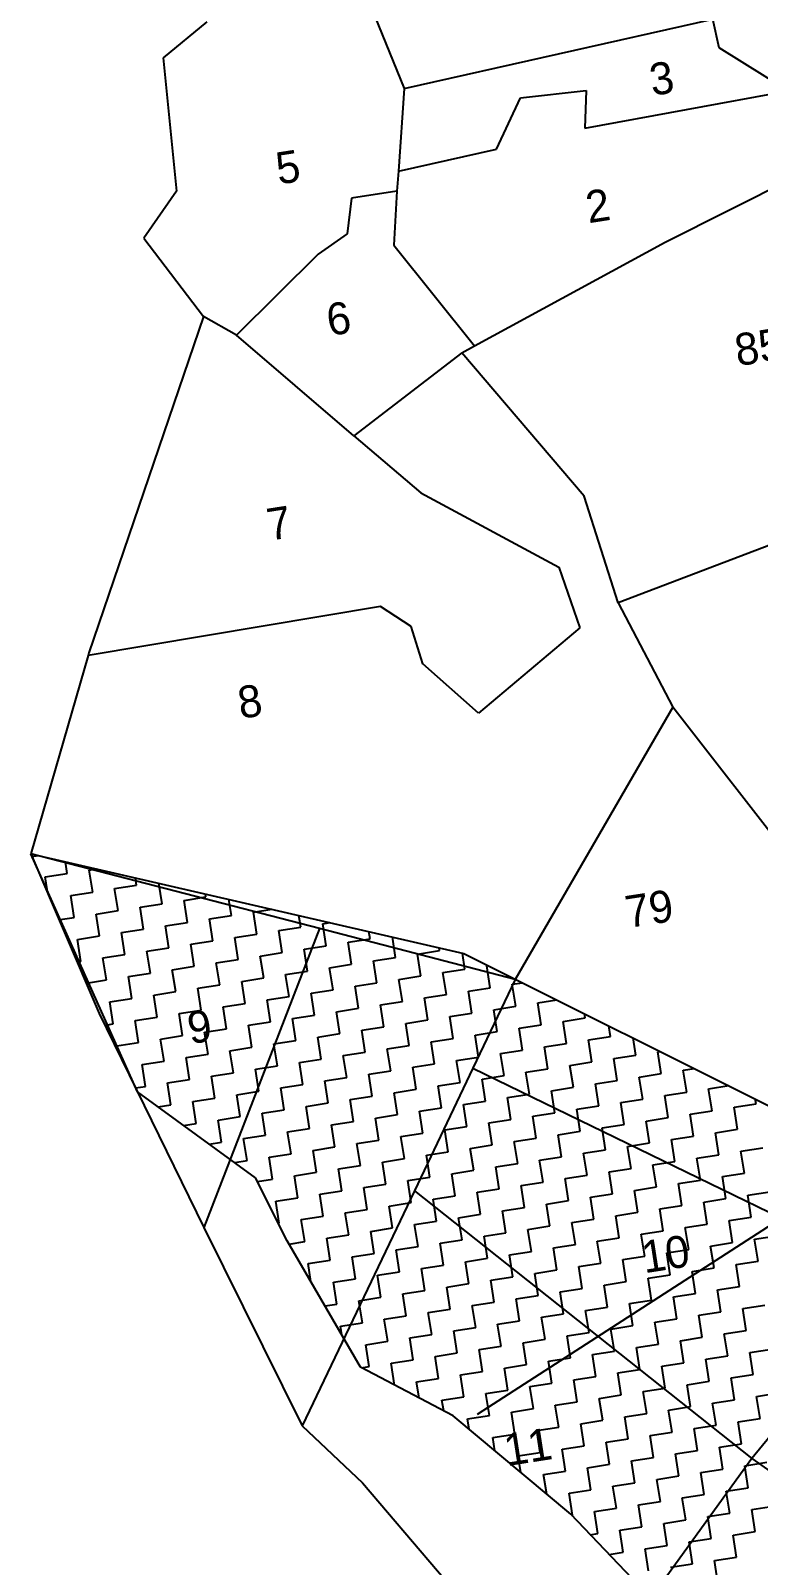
# Model space of a CAD drawing. Header units: metres. Extents: x 288492 to 290465, y 1999120 to 2001541.
# Drawn here: x 288881 to 289043.3, y 2000028.3 to 2000370.6 of the extents above; entities that cross this region are included whole.
import ezdxf
from ezdxf.enums import TextEntityAlignment as Align

# ---------------------------------------------------------------- set-up
doc = ezdxf.new("R2010")
doc.units = ezdxf.units.M
doc.header["$MEASUREMENT"] = 0
for name, color, linetype in [('POLY_HATCH', 12, 'Continuous'), ('POLY_PARCEL', 6, 'Continuous'), ('TEXT_PARCEL', 7, 'Continuous'), ('V_BOUND_LINE', 7, 'Continuous')]:
    doc.layers.add(name, color=color, linetype=linetype)
doc.styles.add('TEXT_MAP', font='KRDEV050.TTF')

# ---------------------------------------------------------------- blocks, each defined once
blk = doc.blocks.new('25')
blk.add_lwpolyline([(289054.47, 2000089.83), (288970.88, 2000036.32)])
at = {"layer": 'POLY_HATCH'}
for p, q in [((288893.09, 2000110.83), (288868.76, 2000165.69)), ((288868.76, 2000165.69), (288968.25, 2000142.39)), ((288968.25, 2000142.39), (289041.45, 2000105.47)), ((288920.18, 2000090.99), (288893.09, 2000110.83)), ((288927.41, 2000076.45), (288920.18, 2000090.99)), ((288944.13, 2000047.3), (288927.41, 2000076.45)), ((288965.4, 2000036.01), (288944.13, 2000047.3)), ((288992.31, 2000013.29), (288965.4, 2000036.01)), ((289012.25, 1999992.3), (288992.31, 2000013.29))]:
    blk.add_line(p, q, dxfattribs=at)
at = {"layer": 'POLY_HATCH', "linetype": 'Continuous'}
for p, q in [((288869.03, 2000165.06), (288870.49, 2000165.28)), ((288877.15, 2000161.12), (288876.74, 2000163.82)), ((288882.21, 2000161.89), (288883.9, 2000162.14)), ((288882.98, 2000156.83), (288882.21, 2000161.89)), ((288872.1, 2000160.35), (288877.15, 2000161.12)), ((288872.6, 2000157.02), (288872.1, 2000160.35)), ((288888.03, 2000157.6), (288893.09, 2000158.36)), ((288893.09, 2000158.36), (288892.83, 2000160.05)), ((288898.91, 2000154.07), (288898.2, 2000158.8)), ((288877.92, 2000156.06), (288882.98, 2000156.83)), ((288878.69, 2000151.01), (288877.92, 2000156.06)), ((288888.8, 2000152.54), (288888.03, 2000157.6)), ((288903.97, 2000154.84), (288909.02, 2000155.61)), ((288904.74, 2000149.78), (288903.97, 2000154.84)), ((288909.02, 2000155.61), (288908.92, 2000156.28)), ((288914.85, 2000151.32), (288914.29, 2000155.03)), ((288883.74, 2000151.77), (288888.8, 2000152.54)), ((288884.51, 2000146.72), (288883.74, 2000151.77)), ((288893.86, 2000153.31), (288898.91, 2000154.07)), ((288894.62, 2000148.25), (288893.86, 2000153.31)), ((288909.79, 2000150.55), (288914.85, 2000151.32)), ((288919.9, 2000152.09), (288924.12, 2000152.72)), ((288920.67, 2000147.03), (288919.9, 2000152.09)), ((288930.78, 2000148.56), (288930.38, 2000151.26)), ((288875.48, 2000150.52), (288878.69, 2000151.01)), ((288889.57, 2000147.48), (288894.62, 2000148.25)), ((288899.68, 2000149.02), (288904.74, 2000149.78)), ((288900.45, 2000143.96), (288899.68, 2000149.02)), ((288910.56, 2000145.5), (288909.79, 2000150.55)), ((288925.73, 2000147.8), (288930.78, 2000148.56)), ((288926.49, 2000142.74), (288925.73, 2000147.8)), ((288935.84, 2000149.33), (288937.53, 2000149.59)), ((288936.61, 2000144.27), (288935.84, 2000149.33)), ((288879.45, 2000145.95), (288884.51, 2000146.72)), ((288880.22, 2000140.89), (288879.45, 2000145.95)), ((288890.33, 2000142.43), (288889.57, 2000147.48)), ((288905.5, 2000144.73), (288910.56, 2000145.5)), ((288906.27, 2000139.67), (288905.5, 2000144.73)), ((288915.61, 2000146.26), (288920.67, 2000147.03)), ((288916.38, 2000141.21), (288915.61, 2000146.26)), ((288931.55, 2000143.51), (288936.61, 2000144.27)), ((288941.66, 2000145.04), (288946.72, 2000145.81)), ((288942.43, 2000139.98), (288941.66, 2000145.04)), ((288946.72, 2000145.81), (288946.46, 2000147.49)), ((288952.54, 2000141.52), (288951.83, 2000146.24)), ((288879.78, 2000140.83), (288880.22, 2000140.89)), ((288885.28, 2000141.66), (288890.33, 2000142.43)), ((288886.04, 2000136.6), (288885.28, 2000141.66)), ((288895.39, 2000143.19), (288900.45, 2000143.96)), ((288896.16, 2000138.14), (288895.39, 2000143.19)), ((288911.33, 2000140.44), (288916.38, 2000141.21)), ((288921.44, 2000141.97), (288926.49, 2000142.74)), ((288922.21, 2000136.92), (288921.44, 2000141.97)), ((288932.32, 2000138.45), (288931.55, 2000143.51)), ((288947.49, 2000140.75), (288952.54, 2000141.52)), ((288948.25, 2000135.69), (288947.49, 2000140.75)), ((288957.6, 2000142.28), (288962.66, 2000143.05)), ((288958.37, 2000137.23), (288957.6, 2000142.28)), ((288962.66, 2000143.05), (288962.55, 2000143.72)), ((288968.48, 2000138.76), (288967.92, 2000142.47)), ((288891.1, 2000137.37), (288896.16, 2000138.14)), ((288891.87, 2000132.31), (288891.1, 2000137.37)), ((288901.21, 2000138.9), (288906.27, 2000139.67)), ((288901.98, 2000133.85), (288901.21, 2000138.9)), ((288912.09, 2000135.38), (288911.33, 2000140.44)), ((288927.26, 2000137.68), (288932.32, 2000138.45)), ((288928.03, 2000132.63), (288927.26, 2000137.68)), ((288937.37, 2000139.22), (288942.43, 2000139.98)), ((288938.14, 2000134.16), (288937.37, 2000139.22)), ((288953.31, 2000136.46), (288958.37, 2000137.23)), ((288963.42, 2000137.99), (288968.48, 2000138.76)), ((288964.19, 2000132.94), (288963.42, 2000137.99)), ((288973.54, 2000139.53), (288973.83, 2000139.57)), ((288974.3, 2000134.47), (288973.54, 2000139.53)), ((288881.93, 2000135.98), (288886.04, 2000136.6)), ((288896.92, 2000133.08), (288901.98, 2000133.85)), ((288907.04, 2000134.62), (288912.09, 2000135.38)), ((288907.8, 2000129.56), (288907.04, 2000134.62)), ((288917.15, 2000136.15), (288922.21, 2000136.92)), ((288917.92, 2000131.09), (288917.15, 2000136.15)), ((288933.08, 2000133.39), (288938.14, 2000134.16)), ((288943.2, 2000134.93), (288948.25, 2000135.69)), ((288943.96, 2000129.87), (288943.2, 2000134.93)), ((288954.08, 2000131.4), (288953.31, 2000136.46)), ((288969.25, 2000133.71), (288974.3, 2000134.47)), ((288970.01, 2000128.65), (288969.25, 2000133.71)), ((288979.36, 2000135.24), (288981.72, 2000135.6)), ((288980.13, 2000130.18), (288979.36, 2000135.24)), ((288886.81, 2000131.55), (288891.87, 2000132.31)), ((288887.58, 2000126.49), (288886.81, 2000131.55)), ((288897.69, 2000128.03), (288896.92, 2000133.08)), ((288912.86, 2000130.33), (288917.92, 2000131.09)), ((288913.63, 2000125.27), (288912.86, 2000130.33)), ((288922.97, 2000131.86), (288928.03, 2000132.63)), ((288923.74, 2000126.8), (288922.97, 2000131.86)), ((288933.85, 2000128.34), (288933.08, 2000133.39)), ((288949.02, 2000130.64), (288954.08, 2000131.4)), ((288949.79, 2000125.58), (288949.02, 2000130.64)), ((288959.13, 2000132.17), (288964.19, 2000132.94)), ((288959.9, 2000127.12), (288959.13, 2000132.17)), ((288975.07, 2000129.42), (288980.13, 2000130.18)), ((288985.18, 2000130.95), (288989.61, 2000131.62)), ((288985.95, 2000125.89), (288985.18, 2000130.95)), ((288886.23, 2000126.29), (288887.58, 2000126.49)), ((288892.63, 2000127.26), (288897.69, 2000128.03)), ((288893.4, 2000122.2), (288892.63, 2000127.26)), ((288902.75, 2000128.79), (288907.8, 2000129.56)), ((288903.51, 2000123.74), (288902.75, 2000128.79)), ((288918.68, 2000126.04), (288923.74, 2000126.8)), ((288928.8, 2000127.57), (288933.85, 2000128.34)), ((288929.56, 2000122.51), (288928.8, 2000127.57)), ((288938.91, 2000129.1), (288943.96, 2000129.87)), ((288939.67, 2000124.05), (288938.91, 2000129.1)), ((288954.84, 2000126.35), (288959.9, 2000127.12)), ((288964.96, 2000127.88), (288970.01, 2000128.65)), ((288965.72, 2000122.83), (288964.96, 2000127.88)), ((288975.84, 2000124.36), (288975.07, 2000129.42)), ((288991.01, 2000126.66), (288996.06, 2000127.43)), ((288991.77, 2000121.6), (288991.01, 2000126.66)), ((288996.06, 2000127.43), (288995.91, 2000128.44)), ((288898.46, 2000122.97), (288903.51, 2000123.74)), ((288899.22, 2000117.91), (288898.46, 2000122.97)), ((288908.57, 2000124.5), (288913.63, 2000125.27)), ((288909.34, 2000119.45), (288908.57, 2000124.5)), ((288919.45, 2000120.98), (288918.68, 2000126.04)), ((288934.62, 2000123.28), (288939.67, 2000124.05)), ((288935.39, 2000118.22), (288934.62, 2000123.28)), ((288944.73, 2000124.81), (288949.79, 2000125.58)), ((288945.5, 2000119.76), (288944.73, 2000124.81)), ((288955.61, 2000121.29), (288954.84, 2000126.35)), ((288970.78, 2000123.59), (288975.84, 2000124.36)), ((288971.55, 2000118.54), (288970.78, 2000123.59)), ((288980.89, 2000125.13), (288985.95, 2000125.89)), ((288981.66, 2000120.07), (288980.89, 2000125.13)), ((288996.83, 2000122.37), (289001.89, 2000123.14)), ((289001.89, 2000123.14), (289001.51, 2000125.62)), ((288888.38, 2000121.44), (288893.4, 2000122.2)), ((288904.28, 2000118.68), (288909.34, 2000119.45)), ((288914.39, 2000120.21), (288919.45, 2000120.98)), ((288915.16, 2000115.16), (288914.39, 2000120.21)), ((288924.51, 2000121.75), (288929.56, 2000122.51)), ((288925.27, 2000116.69), (288924.51, 2000121.75)), ((288940.44, 2000118.99), (288945.5, 2000119.76)), ((288950.55, 2000120.52), (288955.61, 2000121.29)), ((288951.32, 2000115.47), (288950.55, 2000120.52)), ((288960.67, 2000122.06), (288965.72, 2000122.83)), ((288961.43, 2000117), (288960.67, 2000122.06)), ((288976.6, 2000119.3), (288981.66, 2000120.07)), ((288986.72, 2000120.84), (288991.77, 2000121.6)), ((288987.48, 2000115.78), (288986.72, 2000120.84)), ((288997.6, 2000117.31), (288996.83, 2000122.37)), ((289007.71, 2000118.85), (289007.11, 2000122.79)), ((289012.77, 2000119.61), (289013.26, 2000119.69)), ((289013.53, 2000114.56), (289012.77, 2000119.61)), ((288894.17, 2000117.15), (288899.22, 2000117.91)), ((288894.93, 2000112.09), (288894.17, 2000117.15)), ((288905.05, 2000113.62), (288904.28, 2000118.68)), ((288920.22, 2000115.92), (288925.27, 2000116.69)), ((288920.98, 2000110.87), (288920.22, 2000115.92)), ((288930.33, 2000117.46), (288935.39, 2000118.22)), ((288931.1, 2000112.4), (288930.33, 2000117.46)), ((288941.21, 2000113.93), (288940.44, 2000118.99)), ((288956.38, 2000116.24), (288961.43, 2000117)), ((288957.14, 2000111.18), (288956.38, 2000116.24)), ((288966.49, 2000117.77), (288971.55, 2000118.54)), ((288967.26, 2000112.71), (288966.49, 2000117.77)), ((288977.37, 2000114.25), (288976.6, 2000119.3)), ((288992.54, 2000116.55), (288997.6, 2000117.31)), ((288993.31, 2000111.49), (288992.54, 2000116.55)), ((289002.65, 2000118.08), (289007.71, 2000118.85)), ((289003.42, 2000113.02), (289002.65, 2000118.08)), ((288899.99, 2000112.86), (288905.05, 2000113.62)), ((288900.76, 2000107.8), (288899.99, 2000112.86)), ((288910.1, 2000114.39), (288915.16, 2000115.16)), ((288910.87, 2000109.33), (288910.1, 2000114.39)), ((288926.04, 2000111.63), (288931.1, 2000112.4)), ((288936.15, 2000113.17), (288941.21, 2000113.93)), ((288936.92, 2000108.11), (288936.15, 2000113.17)), ((288946.27, 2000114.7), (288951.32, 2000115.47)), ((288947.03, 2000109.65), (288946.27, 2000114.7)), ((288962.2, 2000111.95), (288967.26, 2000112.71)), ((288972.31, 2000113.48), (288977.37, 2000114.25)), ((288973.08, 2000108.42), (288972.31, 2000113.48)), ((288982.43, 2000115.01), (288987.48, 2000115.78)), ((288983.19, 2000109.96), (288982.43, 2000115.01)), ((288998.36, 2000112.26), (289003.42, 2000113.02)), ((289008.48, 2000113.79), (289013.53, 2000114.56)), ((289009.24, 2000108.73), (289008.48, 2000113.79)), ((289018.59, 2000115.33), (289021.15, 2000115.71)), ((289019.36, 2000110.27), (289018.59, 2000115.33)), ((288892.68, 2000111.75), (288894.93, 2000112.09)), ((288905.81, 2000108.57), (288910.87, 2000109.33)), ((288915.93, 2000110.1), (288920.98, 2000110.87)), ((288916.69, 2000105.04), (288915.93, 2000110.1)), ((288926.81, 2000106.58), (288926.04, 2000111.63)), ((288941.98, 2000108.88), (288947.03, 2000109.65)), ((288942.74, 2000103.82), (288941.98, 2000108.88)), ((288952.09, 2000110.41), (288957.14, 2000111.18)), ((288952.86, 2000105.36), (288952.09, 2000110.41)), ((288962.97, 2000106.89), (288962.2, 2000111.95)), ((288978.14, 2000109.19), (288983.19, 2000109.96)), ((288978.9, 2000104.13), (288978.14, 2000109.19)), ((288988.25, 2000110.72), (288993.31, 2000111.49)), ((288989.02, 2000105.67), (288988.25, 2000110.72)), ((288999.13, 2000107.2), (288998.36, 2000112.26)), ((289014.3, 2000109.5), (289019.36, 2000110.27)), ((289015.07, 2000104.45), (289014.3, 2000109.5)), ((289024.41, 2000111.04), (289029.03, 2000111.74)), ((289025.18, 2000105.98), (289024.41, 2000111.04)), ((288897.83, 2000107.36), (288900.76, 2000107.8)), ((288906.58, 2000103.51), (288905.81, 2000108.57)), ((288921.75, 2000105.81), (288926.81, 2000106.58)), ((288922.52, 2000100.75), (288921.75, 2000105.81)), ((288931.86, 2000107.34), (288936.92, 2000108.11)), ((288932.63, 2000102.29), (288931.86, 2000107.34)), ((288947.8, 2000104.59), (288952.86, 2000105.36)), ((288957.91, 2000106.12), (288962.97, 2000106.89)), ((288958.68, 2000101.07), (288957.91, 2000106.12)), ((288968.02, 2000107.66), (288973.08, 2000108.42)), ((288968.79, 2000102.6), (288968.02, 2000107.66)), ((288983.96, 2000104.9), (288989.02, 2000105.67)), ((288994.07, 2000106.43), (288999.13, 2000107.2)), ((288994.84, 2000101.38), (288994.07, 2000106.43)), ((289004.19, 2000107.97), (289009.24, 2000108.73)), ((289004.95, 2000102.91), (289004.19, 2000107.97)), ((289020.12, 2000105.21), (289025.18, 2000105.98)), ((289030.24, 2000106.75), (289035.29, 2000107.51)), ((289031, 2000101.69), (289030.24, 2000106.75)), ((289035.29, 2000107.51), (289035.12, 2000108.67)), ((288903.68, 2000103.07), (288906.58, 2000103.51)), ((288911.64, 2000104.28), (288916.69, 2000105.04)), ((288912.4, 2000099.22), (288911.64, 2000104.28)), ((288927.57, 2000101.52), (288932.63, 2000102.29)), ((288937.69, 2000103.05), (288942.74, 2000103.82)), ((288938.45, 2000098), (288937.69, 2000103.05)), ((288948.57, 2000099.53), (288947.8, 2000104.59)), ((288963.74, 2000101.83), (288968.79, 2000102.6)), ((288964.5, 2000096.78), (288963.74, 2000101.83)), ((288973.85, 2000103.37), (288978.9, 2000104.13)), ((288974.61, 2000098.31), (288973.85, 2000103.37)), ((288984.73, 2000099.84), (288983.96, 2000104.9)), ((288999.9, 2000102.14), (289004.95, 2000102.91)), ((289000.66, 2000097.09), (288999.9, 2000102.14)), ((289010.01, 2000103.68), (289015.07, 2000104.45)), ((289010.78, 2000098.62), (289010.01, 2000103.68)), ((289020.89, 2000100.16), (289020.12, 2000105.21)), ((288909.53, 2000098.78), (288912.4, 2000099.22)), ((288917.46, 2000099.99), (288922.52, 2000100.75)), ((288918.23, 2000094.93), (288917.46, 2000099.99)), ((288928.34, 2000096.46), (288927.57, 2000101.52)), ((288943.51, 2000098.77), (288948.57, 2000099.53)), ((288944.28, 2000093.71), (288943.51, 2000098.77)), ((288953.62, 2000100.3), (288958.68, 2000101.07)), ((288954.39, 2000095.24), (288953.62, 2000100.3)), ((288969.56, 2000097.54), (288974.61, 2000098.31)), ((288979.67, 2000099.08), (288984.73, 2000099.84)), ((288980.44, 2000094.02), (288979.67, 2000099.08)), ((288989.78, 2000100.61), (288994.84, 2000101.38)), ((288990.55, 2000095.55), (288989.78, 2000100.61)), ((289005.72, 2000097.86), (289010.78, 2000098.62)), ((289015.83, 2000099.39), (289020.89, 2000100.16)), ((289016.6, 2000094.33), (289015.83, 2000099.39)), ((289025.95, 2000100.92), (289031, 2000101.69)), ((289026.71, 2000095.87), (289025.95, 2000100.92)), ((288915.38, 2000094.5), (288918.23, 2000094.93)), ((288923.28, 2000095.7), (288928.34, 2000096.46)), ((288924.05, 2000090.64), (288923.28, 2000095.7)), ((288933.4, 2000097.23), (288938.45, 2000098)), ((288934.16, 2000092.18), (288933.4, 2000097.23)), ((288949.33, 2000094.48), (288954.39, 2000095.24)), ((288959.45, 2000096.01), (288964.5, 2000096.78)), ((288960.21, 2000090.95), (288959.45, 2000096.01)), ((288970.33, 2000092.49), (288969.56, 2000097.54)), ((288985.49, 2000094.79), (288990.55, 2000095.55)), ((288986.26, 2000089.73), (288985.49, 2000094.79)), ((288995.61, 2000096.32), (289000.66, 2000097.09)), ((288996.37, 2000091.27), (288995.61, 2000096.32)), ((289006.49, 2000092.8), (289005.72, 2000097.86)), ((289021.66, 2000095.1), (289026.71, 2000095.87)), ((289022.42, 2000090.04), (289021.66, 2000095.1)), ((289031.77, 2000096.63), (289036.83, 2000097.4)), ((289032.54, 2000091.58), (289031.77, 2000096.63)), ((288929.11, 2000091.41), (288934.16, 2000092.18)), ((288929.87, 2000086.35), (288929.11, 2000091.41)), ((288939.22, 2000092.94), (288944.28, 2000093.71)), ((288939.99, 2000087.89), (288939.22, 2000092.94)), ((288950.1, 2000089.42), (288949.33, 2000094.48)), ((288965.27, 2000091.72), (288970.33, 2000092.49)), ((288966.04, 2000086.66), (288965.27, 2000091.72)), ((288975.38, 2000093.25), (288980.44, 2000094.02)), ((288976.15, 2000088.2), (288975.38, 2000093.25)), ((288991.32, 2000090.5), (288996.37, 2000091.27)), ((289001.43, 2000092.03), (289006.49, 2000092.8)), ((289002.2, 2000086.98), (289001.43, 2000092.03)), ((289011.54, 2000093.57), (289016.6, 2000094.33)), ((289012.31, 2000088.51), (289011.54, 2000093.57)), ((289027.48, 2000090.81), (289032.54, 2000091.58)), ((288920.61, 2000090.12), (288924.05, 2000090.64)), ((288934.93, 2000087.12), (288939.99, 2000087.89)), ((288945.04, 2000088.65), (288950.1, 2000089.42)), ((288945.81, 2000083.6), (288945.04, 2000088.65)), ((288955.16, 2000090.19), (288960.21, 2000090.95)), ((288955.92, 2000085.13), (288955.16, 2000090.19)), ((288971.09, 2000087.43), (288976.15, 2000088.2)), ((288981.2, 2000088.96), (288986.26, 2000089.73)), ((288981.97, 2000083.91), (288981.2, 2000088.96)), ((288992.08, 2000085.44), (288991.32, 2000090.5)), ((289007.25, 2000087.74), (289012.31, 2000088.51)), ((289008.02, 2000082.69), (289007.25, 2000087.74)), ((289017.37, 2000089.28), (289022.42, 2000090.04)), ((289018.13, 2000084.22), (289017.37, 2000089.28)), ((289028.25, 2000085.75), (289027.48, 2000090.81)), ((288924.82, 2000085.59), (288929.87, 2000086.35)), ((288925.58, 2000080.53), (288924.82, 2000085.59)), ((288935.7, 2000082.06), (288934.93, 2000087.12)), ((288950.87, 2000084.36), (288955.92, 2000085.13)), ((288951.63, 2000079.31), (288950.87, 2000084.36)), ((288960.98, 2000085.9), (288966.04, 2000086.66)), ((288961.75, 2000080.84), (288960.98, 2000085.9)), ((288971.86, 2000082.37), (288971.09, 2000087.43)), ((288987.03, 2000084.67), (288992.08, 2000085.44)), ((288987.8, 2000079.62), (288987.03, 2000084.67)), ((288997.14, 2000086.21), (289002.2, 2000086.98)), ((288997.91, 2000081.15), (288997.14, 2000086.21)), ((289013.08, 2000083.45), (289018.13, 2000084.22)), ((289023.19, 2000084.99), (289028.25, 2000085.75)), ((289023.96, 2000079.93), (289023.19, 2000084.99)), ((289033.3, 2000086.52), (289038.36, 2000087.29)), ((289034.07, 2000081.46), (289033.3, 2000086.52)), ((288930.64, 2000081.3), (288935.7, 2000082.06)), ((288931.41, 2000076.24), (288930.64, 2000081.3)), ((288940.75, 2000082.83), (288945.81, 2000083.6)), ((288941.52, 2000077.77), (288940.75, 2000082.83)), ((288956.69, 2000080.07), (288961.75, 2000080.84)), ((288966.8, 2000081.61), (288971.86, 2000082.37)), ((288967.57, 2000076.55), (288966.8, 2000081.61)), ((288976.92, 2000083.14), (288981.97, 2000083.91)), ((288977.68, 2000078.08), (288976.92, 2000083.14)), ((288992.85, 2000080.39), (288997.91, 2000081.15)), ((289002.96, 2000081.92), (289008.02, 2000082.69)), ((289003.73, 2000076.86), (289002.96, 2000081.92)), ((289013.84, 2000078.4), (289013.08, 2000083.45)), ((289029.01, 2000080.7), (289034.07, 2000081.46)), ((289029.78, 2000075.64), (289029.01, 2000080.7)), ((288925.39, 2000080.5), (288925.58, 2000080.53)), ((288936.46, 2000077.01), (288941.52, 2000077.77)), ((288946.58, 2000078.54), (288951.63, 2000079.31)), ((288947.34, 2000073.48), (288946.58, 2000078.54)), ((288957.46, 2000075.02), (288956.69, 2000080.07)), ((288972.63, 2000077.32), (288977.68, 2000078.08)), ((288973.39, 2000072.26), (288972.63, 2000077.32)), ((288982.74, 2000078.85), (288987.8, 2000079.62)), ((288983.51, 2000073.8), (288982.74, 2000078.85)), ((288993.62, 2000075.33), (288992.85, 2000080.39)), ((289008.79, 2000077.63), (289013.84, 2000078.4)), ((289009.55, 2000072.57), (289008.79, 2000077.63)), ((289018.9, 2000079.16), (289023.96, 2000079.93)), ((289019.67, 2000074.11), (289018.9, 2000079.16)), ((289034.84, 2000076.41), (289039.89, 2000077.17)), ((288927.84, 2000075.7), (288931.41, 2000076.24)), ((288937.23, 2000071.95), (288936.46, 2000077.01)), ((288952.4, 2000074.25), (288957.46, 2000075.02)), ((288953.17, 2000069.19), (288952.4, 2000074.25)), ((288962.51, 2000075.78), (288967.57, 2000076.55)), ((288963.28, 2000070.73), (288962.51, 2000075.78)), ((288978.45, 2000073.03), (288983.51, 2000073.8)), ((288988.56, 2000074.56), (288993.62, 2000075.33)), ((288989.33, 2000069.51), (288988.56, 2000074.56)), ((288998.67, 2000076.1), (289003.73, 2000076.86)), ((288999.44, 2000071.04), (288998.67, 2000076.1)), ((289014.61, 2000073.34), (289019.67, 2000074.11)), ((289024.72, 2000074.87), (289029.78, 2000075.64)), ((289025.49, 2000069.82), (289024.72, 2000074.87)), ((289035.6, 2000071.35), (289034.84, 2000076.41)), ((288932.17, 2000071.18), (288937.23, 2000071.95)), ((288932.8, 2000067.05), (288932.17, 2000071.18)), ((288942.29, 2000072.72), (288947.34, 2000073.48)), ((288943.05, 2000067.66), (288942.29, 2000072.72)), ((288958.22, 2000069.96), (288963.28, 2000070.73)), ((288968.34, 2000071.49), (288973.39, 2000072.26)), ((288969.1, 2000066.44), (288968.34, 2000071.49)), ((288979.22, 2000067.97), (288978.45, 2000073.03)), ((288994.39, 2000070.27), (288999.44, 2000071.04)), ((288995.15, 2000065.22), (288994.39, 2000070.27)), ((289004.5, 2000071.81), (289009.55, 2000072.57)), ((289005.27, 2000066.75), (289004.5, 2000071.81)), ((289015.38, 2000068.28), (289014.61, 2000073.34)), ((289030.55, 2000070.58), (289035.6, 2000071.35)), ((289031.31, 2000065.53), (289030.55, 2000070.58)), ((288938, 2000066.89), (288943.05, 2000067.66)), ((288938.76, 2000061.84), (288938, 2000066.89)), ((288948.11, 2000068.43), (288953.17, 2000069.19)), ((288948.88, 2000063.37), (288948.11, 2000068.43)), ((288958.99, 2000064.9), (288958.22, 2000069.96)), ((288974.16, 2000067.2), (288979.22, 2000067.97)), ((288974.93, 2000062.15), (288974.16, 2000067.2)), ((288984.27, 2000068.74), (288989.33, 2000069.51)), ((288985.04, 2000063.68), (288984.27, 2000068.74)), ((289000.21, 2000065.98), (289005.27, 2000066.75)), ((289010.32, 2000067.52), (289015.38, 2000068.28)), ((289011.09, 2000062.46), (289010.32, 2000067.52)), ((289020.43, 2000069.05), (289025.49, 2000069.82)), ((289021.2, 2000063.99), (289020.43, 2000069.05)), ((288943.82, 2000062.6), (288948.88, 2000063.37)), ((288953.93, 2000064.14), (288958.99, 2000064.9)), ((288954.7, 2000059.08), (288953.93, 2000064.14)), ((288964.05, 2000065.67), (288969.1, 2000066.44)), ((288964.81, 2000060.61), (288964.05, 2000065.67)), ((288979.98, 2000062.92), (288985.04, 2000063.68)), ((288980.75, 2000057.86), (288979.98, 2000062.92)), ((288990.1, 2000064.45), (288995.15, 2000065.22)), ((288990.86, 2000059.39), (288990.1, 2000064.45)), ((289000.98, 2000060.93), (289000.21, 2000065.98)), ((289016.14, 2000063.23), (289021.2, 2000063.99)), ((289016.91, 2000058.17), (289016.14, 2000063.23)), ((289026.26, 2000064.76), (289031.31, 2000065.53)), ((289027.02, 2000059.7), (289026.26, 2000064.76)), ((288936.03, 2000061.42), (288938.76, 2000061.84)), ((288944.59, 2000057.55), (288943.82, 2000062.6)), ((288959.76, 2000059.85), (288964.81, 2000060.61)), ((288960.52, 2000054.79), (288959.76, 2000059.85)), ((288969.87, 2000061.38), (288974.93, 2000062.15)), ((288970.64, 2000056.33), (288969.87, 2000061.38)), ((288985.81, 2000058.63), (288990.86, 2000059.39)), ((288995.92, 2000060.16), (289000.98, 2000060.93)), ((288996.69, 2000055.1), (288995.92, 2000060.16)), ((289006.03, 2000061.69), (289011.09, 2000062.46)), ((289006.8, 2000056.64), (289006.03, 2000061.69)), ((289021.97, 2000058.94), (289027.02, 2000059.7)), ((289032.08, 2000060.47), (289037.14, 2000061.24)), ((289032.85, 2000055.42), (289032.08, 2000060.47)), ((288939.53, 2000056.78), (288944.59, 2000057.55)), ((288939.83, 2000054.79), (288939.53, 2000056.78)), ((288949.64, 2000058.31), (288954.7, 2000059.08)), ((288950.41, 2000053.26), (288949.64, 2000058.31)), ((288965.58, 2000055.56), (288970.64, 2000056.33)), ((288975.69, 2000057.09), (288980.75, 2000057.86)), ((288976.46, 2000052.04), (288975.69, 2000057.09)), ((288986.57, 2000053.57), (288985.81, 2000058.63)), ((289001.74, 2000055.87), (289006.8, 2000056.64)), ((289002.51, 2000050.81), (289001.74, 2000055.87)), ((289011.86, 2000057.4), (289016.91, 2000058.17)), ((289012.62, 2000052.35), (289011.86, 2000057.4)), ((289022.73, 2000053.88), (289021.97, 2000058.94)), ((288945.36, 2000052.49), (288950.41, 2000053.26)), ((288946.12, 2000047.43), (288945.36, 2000052.49)), ((288955.47, 2000054.02), (288960.52, 2000054.79)), ((288956.23, 2000048.97), (288955.47, 2000054.02)), ((288966.35, 2000050.5), (288965.58, 2000055.56)), ((288981.52, 2000052.8), (288986.57, 2000053.57)), ((288982.28, 2000047.75), (288981.52, 2000052.8)), ((288991.63, 2000054.34), (288996.69, 2000055.1)), ((288992.4, 2000049.28), (288991.63, 2000054.34)), ((289007.57, 2000051.58), (289012.62, 2000052.35)), ((289017.68, 2000053.11), (289022.73, 2000053.88)), ((289018.45, 2000048.06), (289017.68, 2000053.11)), ((289027.79, 2000054.65), (289032.85, 2000055.42)), ((289028.56, 2000049.59), (289027.79, 2000054.65)), ((288951.18, 2000048.2), (288956.23, 2000048.97)), ((288961.29, 2000049.74), (288966.35, 2000050.5)), ((288962.06, 2000044.68), (288961.29, 2000049.74)), ((288971.4, 2000051.27), (288976.46, 2000052.04)), ((288972.17, 2000046.21), (288971.4, 2000051.27)), ((288987.34, 2000048.51), (288992.4, 2000049.28)), ((288997.45, 2000050.05), (289002.51, 2000050.81)), ((288998.22, 2000044.99), (288997.45, 2000050.05)), ((289008.33, 2000046.52), (289007.57, 2000051.58)), ((289023.5, 2000048.82), (289028.56, 2000049.59)), ((289024.27, 2000043.77), (289023.5, 2000048.82)), ((289033.61, 2000050.36), (289038.67, 2000051.13)), ((289034.38, 2000045.3), (289033.61, 2000050.36)), ((288944.37, 2000047.17), (288946.12, 2000047.43)), ((288951.94, 2000043.15), (288951.18, 2000048.2)), ((288967.11, 2000045.45), (288972.17, 2000046.21)), ((288967.88, 2000040.39), (288967.11, 2000045.45)), ((288977.23, 2000046.98), (288982.28, 2000047.75)), ((288977.99, 2000041.92), (288977.23, 2000046.98)), ((288988.11, 2000043.46), (288987.34, 2000048.51)), ((289003.28, 2000045.76), (289008.33, 2000046.52)), ((289004.04, 2000040.7), (289003.28, 2000045.76)), ((289013.39, 2000047.29), (289018.45, 2000048.06)), ((289014.16, 2000042.23), (289013.39, 2000047.29)), ((289029.33, 2000044.54), (289034.38, 2000045.3)), ((288957, 2000043.91), (288962.06, 2000044.68)), ((288957.57, 2000040.16), (288957, 2000043.91)), ((288972.94, 2000041.16), (288977.99, 2000041.92)), ((288983.05, 2000042.69), (288988.11, 2000043.46)), ((288983.82, 2000037.63), (288983.05, 2000042.69)), ((288993.16, 2000044.22), (288998.22, 2000044.99)), ((288993.93, 2000039.17), (288993.16, 2000044.22)), ((289009.1, 2000041.47), (289014.16, 2000042.23)), ((289019.21, 2000043), (289024.27, 2000043.77)), ((289019.98, 2000037.95), (289019.21, 2000043)), ((289030.09, 2000039.48), (289029.33, 2000044.54)), ((288962.82, 2000039.62), (288967.88, 2000040.39)), ((288963.2, 2000037.18), (288962.82, 2000039.62)), ((288973.7, 2000036.1), (288972.94, 2000041.16)), ((288988.87, 2000038.4), (288993.93, 2000039.17)), ((288989.64, 2000033.34), (288988.87, 2000038.4)), ((288998.99, 2000039.93), (289004.04, 2000040.7)), ((288999.75, 2000034.88), (288998.99, 2000039.93)), ((289009.87, 2000036.41), (289009.1, 2000041.47)), ((289025.04, 2000038.71), (289030.09, 2000039.48)), ((289025.8, 2000033.66), (289025.04, 2000038.71)), ((289035.15, 2000040.25), (289040.2, 2000041.01)), ((289035.92, 2000035.19), (289035.15, 2000040.25)), ((288968.65, 2000035.33), (288973.7, 2000036.1)), ((288969.01, 2000032.96), (288968.65, 2000035.33)), ((288978.76, 2000036.87), (288983.82, 2000037.63)), ((288979.53, 2000031.81), (288978.76, 2000036.87)), ((288994.7, 2000034.11), (288999.75, 2000034.88)), ((289004.81, 2000035.64), (289009.87, 2000036.41)), ((289005.58, 2000030.59), (289004.81, 2000035.64)), ((289014.92, 2000037.18), (289019.98, 2000037.95)), ((289015.69, 2000032.12), (289014.92, 2000037.18)), ((289030.86, 2000034.42), (289035.92, 2000035.19)), ((288974.47, 2000031.04), (288979.53, 2000031.81)), ((288984.58, 2000032.58), (288989.64, 2000033.34)), ((288985.35, 2000027.52), (288984.58, 2000032.58)), ((288995.46, 2000029.05), (288994.7, 2000034.11)), ((289010.63, 2000031.35), (289015.69, 2000032.12)), ((289011.4, 2000026.3), (289010.63, 2000031.35)), ((289020.75, 2000032.89), (289025.8, 2000033.66)), ((289021.51, 2000027.83), (289020.75, 2000032.89)), ((289031.63, 2000029.37), (289030.86, 2000034.42)), ((288974.94, 2000027.95), (288974.47, 2000031.04)), ((288990.41, 2000028.29), (288995.46, 2000029.05)), ((288991.17, 2000023.23), (288990.41, 2000028.29)), ((289000.52, 2000029.82), (289005.58, 2000030.59)), ((289001.29, 2000024.76), (289000.52, 2000029.82)), ((289016.46, 2000027.07), (289021.51, 2000027.83)), ((289026.57, 2000028.6), (289031.63, 2000029.37)), ((289027.34, 2000023.54), (289026.57, 2000028.6)), ((288980.29, 2000026.75), (288985.35, 2000027.52)), ((288980.87, 2000022.94), (288980.29, 2000026.75)), ((288996.23, 2000024), (289001.29, 2000024.76)), ((289006.34, 2000025.53), (289011.4, 2000026.3)), ((289007.11, 2000020.48), (289006.34, 2000025.53)), ((289017.22, 2000022.01), (289016.46, 2000027.07)), ((289032.39, 2000024.31), (289037.45, 2000025.08)), ((289033.16, 2000019.25), (289032.39, 2000024.31)), ((288986.12, 2000022.46), (288991.17, 2000023.23)), ((288986.81, 2000017.93), (288986.12, 2000022.46)), ((288997, 2000018.94), (288996.23, 2000024)), ((289012.17, 2000021.24), (289017.22, 2000022.01)), ((289012.93, 2000016.19), (289012.17, 2000021.24)), ((289022.28, 2000022.78), (289027.34, 2000023.54)), ((289023.05, 2000017.72), (289022.28, 2000022.78)), ((288991.94, 2000018.17), (288997, 2000018.94)), ((288992.71, 2000013.12), (288991.94, 2000018.17)), ((289002.05, 2000019.71), (289007.11, 2000020.48)), ((289002.82, 2000014.65), (289002.05, 2000019.71)), ((289017.99, 2000016.95), (289023.05, 2000017.72)), ((289028.1, 2000018.49), (289033.16, 2000019.25)), ((289028.87, 2000013.43), (289028.1, 2000018.49)), ((288997.76, 2000013.89), (289002.82, 2000014.65)), ((288998.53, 2000008.83), (288997.76, 2000013.89)), ((289007.88, 2000015.42), (289012.93, 2000016.19)), ((289008.64, 2000010.36), (289007.88, 2000015.42)), ((289018.76, 2000011.9), (289017.99, 2000016.95)), ((289033.93, 2000014.2), (289038.98, 2000014.96)), ((289034.69, 2000009.14), (289033.93, 2000014.2)), ((288992.5, 2000013.09), (288992.71, 2000013.12)), ((289003.59, 2000009.6), (289008.64, 2000010.36)), ((289013.7, 2000011.13), (289018.76, 2000011.9)), ((289014.47, 2000006.07), (289013.7, 2000011.13)), ((289023.81, 2000012.66), (289028.87, 2000013.43)), ((289024.58, 2000007.61), (289023.81, 2000012.66)), ((288996.8, 2000008.57), (288998.53, 2000008.83)), ((289004.35, 2000004.54), (289003.59, 2000009.6)), ((289019.52, 2000006.84), (289024.58, 2000007.61)), ((289020.29, 2000001.78), (289019.52, 2000006.84)), ((289029.64, 2000008.37), (289034.69, 2000009.14)), ((289030.4, 2000003.32), (289029.64, 2000008.37)), ((289001.09, 2000004.04), (289004.35, 2000004.54)), ((289009.41, 2000005.31), (289014.47, 2000006.07)), ((289010.18, 2000000.25), (289009.41, 2000005.31)), ((289025.35, 2000002.55), (289030.4, 2000003.32)), ((289015.23, 2000001.02), (289020.29, 2000001.78)), ((289026.11, 1999997.49), (289025.35, 2000002.55))]:
    blk.add_line(p, q, dxfattribs=at)
at = {"layer": 'POLY_PARCEL'}
for p, q in [((288947.75, 2000360.04), (288955.32, 2000341.38)), ((288955.32, 2000341.38), (289026.31, 2000357.04)), ((289027.74, 2000350.4), (289026.31, 2000357.04)), ((289043.6, 2000340.47), (289027.74, 2000350.4)), ((288955.32, 2000341.38), (288953.91, 2000322.39)), ((288976.51, 2000327.29), (288982.06, 2000339.14)), ((288982.06, 2000339.14), (288997.16, 2000340.76)), ((288997.16, 2000340.76), (288996.82, 2000332.04)), ((288996.82, 2000332.04), (289043.6, 2000340.47)), ((288953.91, 2000322.39), (288976.51, 2000327.29)), ((288953.91, 2000322.39), (288953.56, 2000317.77)), ((289015.16, 2000305.76), (289051.76, 2000324.03)), ((288953.56, 2000317.77), (288943.12, 2000316.18)), ((288953.56, 2000317.77), (288952.82, 2000305.32)), ((288943.12, 2000316.18), (288942.03, 2000308.01)), ((288942.03, 2000308.01), (288935.39, 2000303.34)), ((288935.39, 2000303.34), (288916.51, 2000284.8)), ((288952.82, 2000305.32), (288971.24, 2000282.1)), ((288971.24, 2000282.1), (289015.16, 2000305.76)), ((288916.51, 2000284.8), (288908.96, 2000289.1)), ((288943.44, 2000261.54), (288916.51, 2000284.8)), ((288968.29, 2000280.52), (288971.24, 2000282.1)), ((288968.29, 2000280.52), (288943.44, 2000261.54)), ((288996.34, 2000247.42), (288968.29, 2000280.52)), ((288943.44, 2000261.54), (288958.78, 2000248.36)), ((288958.78, 2000248.36), (288990.42, 2000231.15)), ((289004.06, 2000222.91), (288996.34, 2000247.42)), ((289044.16, 2000237.99), (289004.06, 2000222.91)), ((288990.42, 2000231.15), (288995.21, 2000217.2)), ((288949.39, 2000222.25), (288882.17, 2000211.26)), ((288956.42, 2000217.65), (288949.39, 2000222.25)), ((289004.06, 2000222.91), (289016.53, 2000198.87)), ((288959.06, 2000209.05), (288956.42, 2000217.65)), ((288995.21, 2000217.2), (288971.81, 2000197.64)), ((288971.81, 2000197.64), (288959.06, 2000209.05)), ((289016.53, 2000198.87), (288980.05, 2000136.35)), ((289046.97, 2000159.29), (289016.53, 2000198.87)), ((288935.08, 2000148.21), (288868.76, 2000165.69)), ((288935.08, 2000148.21), (288908.21, 2000079.6)), ((288980.05, 2000136.35), (288935.08, 2000148.21)), ((288980.05, 2000136.35), (288970.23, 2000115.97)), ((288970.23, 2000115.97), (288956.67, 2000087.85)), ((288970.23, 2000115.97), (289068.41, 2000067.77)), ((288956.67, 2000087.85), (288930.68, 2000033.91)), ((288956.67, 2000087.85), (289034.03, 2000025.93)), ((289068.41, 2000067.77), (289034.03, 2000025.93)), ((289034.03, 2000025.93), (288990.51, 1999966.41)), ((289034.03, 2000025.93), (289066.11, 2000003.19))]:
    blk.add_line(p, q, dxfattribs=at)
at = {"layer": 'V_BOUND_LINE'}
for p, q in [((288910.02, 2000356.84), (288899.94, 2000348.59)), ((288899.94, 2000348.59), (288902.9, 2000317.98)), ((288902.9, 2000317.98), (288895.3, 2000307.18)), ((288895.3, 2000307.18), (288908.96, 2000289.1)), ((288908.96, 2000289.1), (288882.34, 2000211.82)), ((288882.17, 2000211.26), (288868.76, 2000165.69)), ((288882.34, 2000211.82), (288882.17, 2000211.26)), ((288868.76, 2000165.69), (288884.36, 2000128.87)), ((288884.36, 2000128.87), (288908.21, 2000079.6)), ((288908.21, 2000079.6), (288930.68, 2000033.91)), ((288930.68, 2000033.91), (288944.48, 2000020.7)), ((288944.48, 2000020.7), (288990.51, 1999966.41))]:
    blk.add_line(p, q, dxfattribs=at)
at = {"layer": 'TEXT_PARCEL', "style": 'TEXT_MAP'}
for s, height, p in [('3', 7.36, (289014.5, 2000343.49)), ('5', 7.36, (288928.51, 2000323.36)), ('2', 7.36, (288999.7, 2000314.29)), ('6', 7.36, (288940.02, 2000288.54)), ('85', 7.365, (289036.55, 2000281.65)), ('7', 7.36, (288926.1, 2000241.52)), ('8', 7.36, (288919.27, 2000200.57)), ('79', 7.365, (289010.88, 2000152.53)), ('9', 7.36, (288907.41, 2000125.81)), ('10', 7.365, (289014.33, 2000073.11)), ('11', 7.365, (288982.52, 2000028.88))]:
    blk.add_text(s, height=height, rotation=8.6241, dxfattribs=at).set_placement(p, align=Align.MIDDLE)

msp = doc.modelspace()

# ---------------------------------------------------------------- block references
at = {"xscale": 0.9698261639439751, "yscale": 0.9698261639439751, "zscale": 0.9698261639439751, "rotation": 0.222768048152709}
msp.add_blockref('25', (16272.72, 59299.43), dxfattribs=at)

doc.saveas('drawing.dxf')
